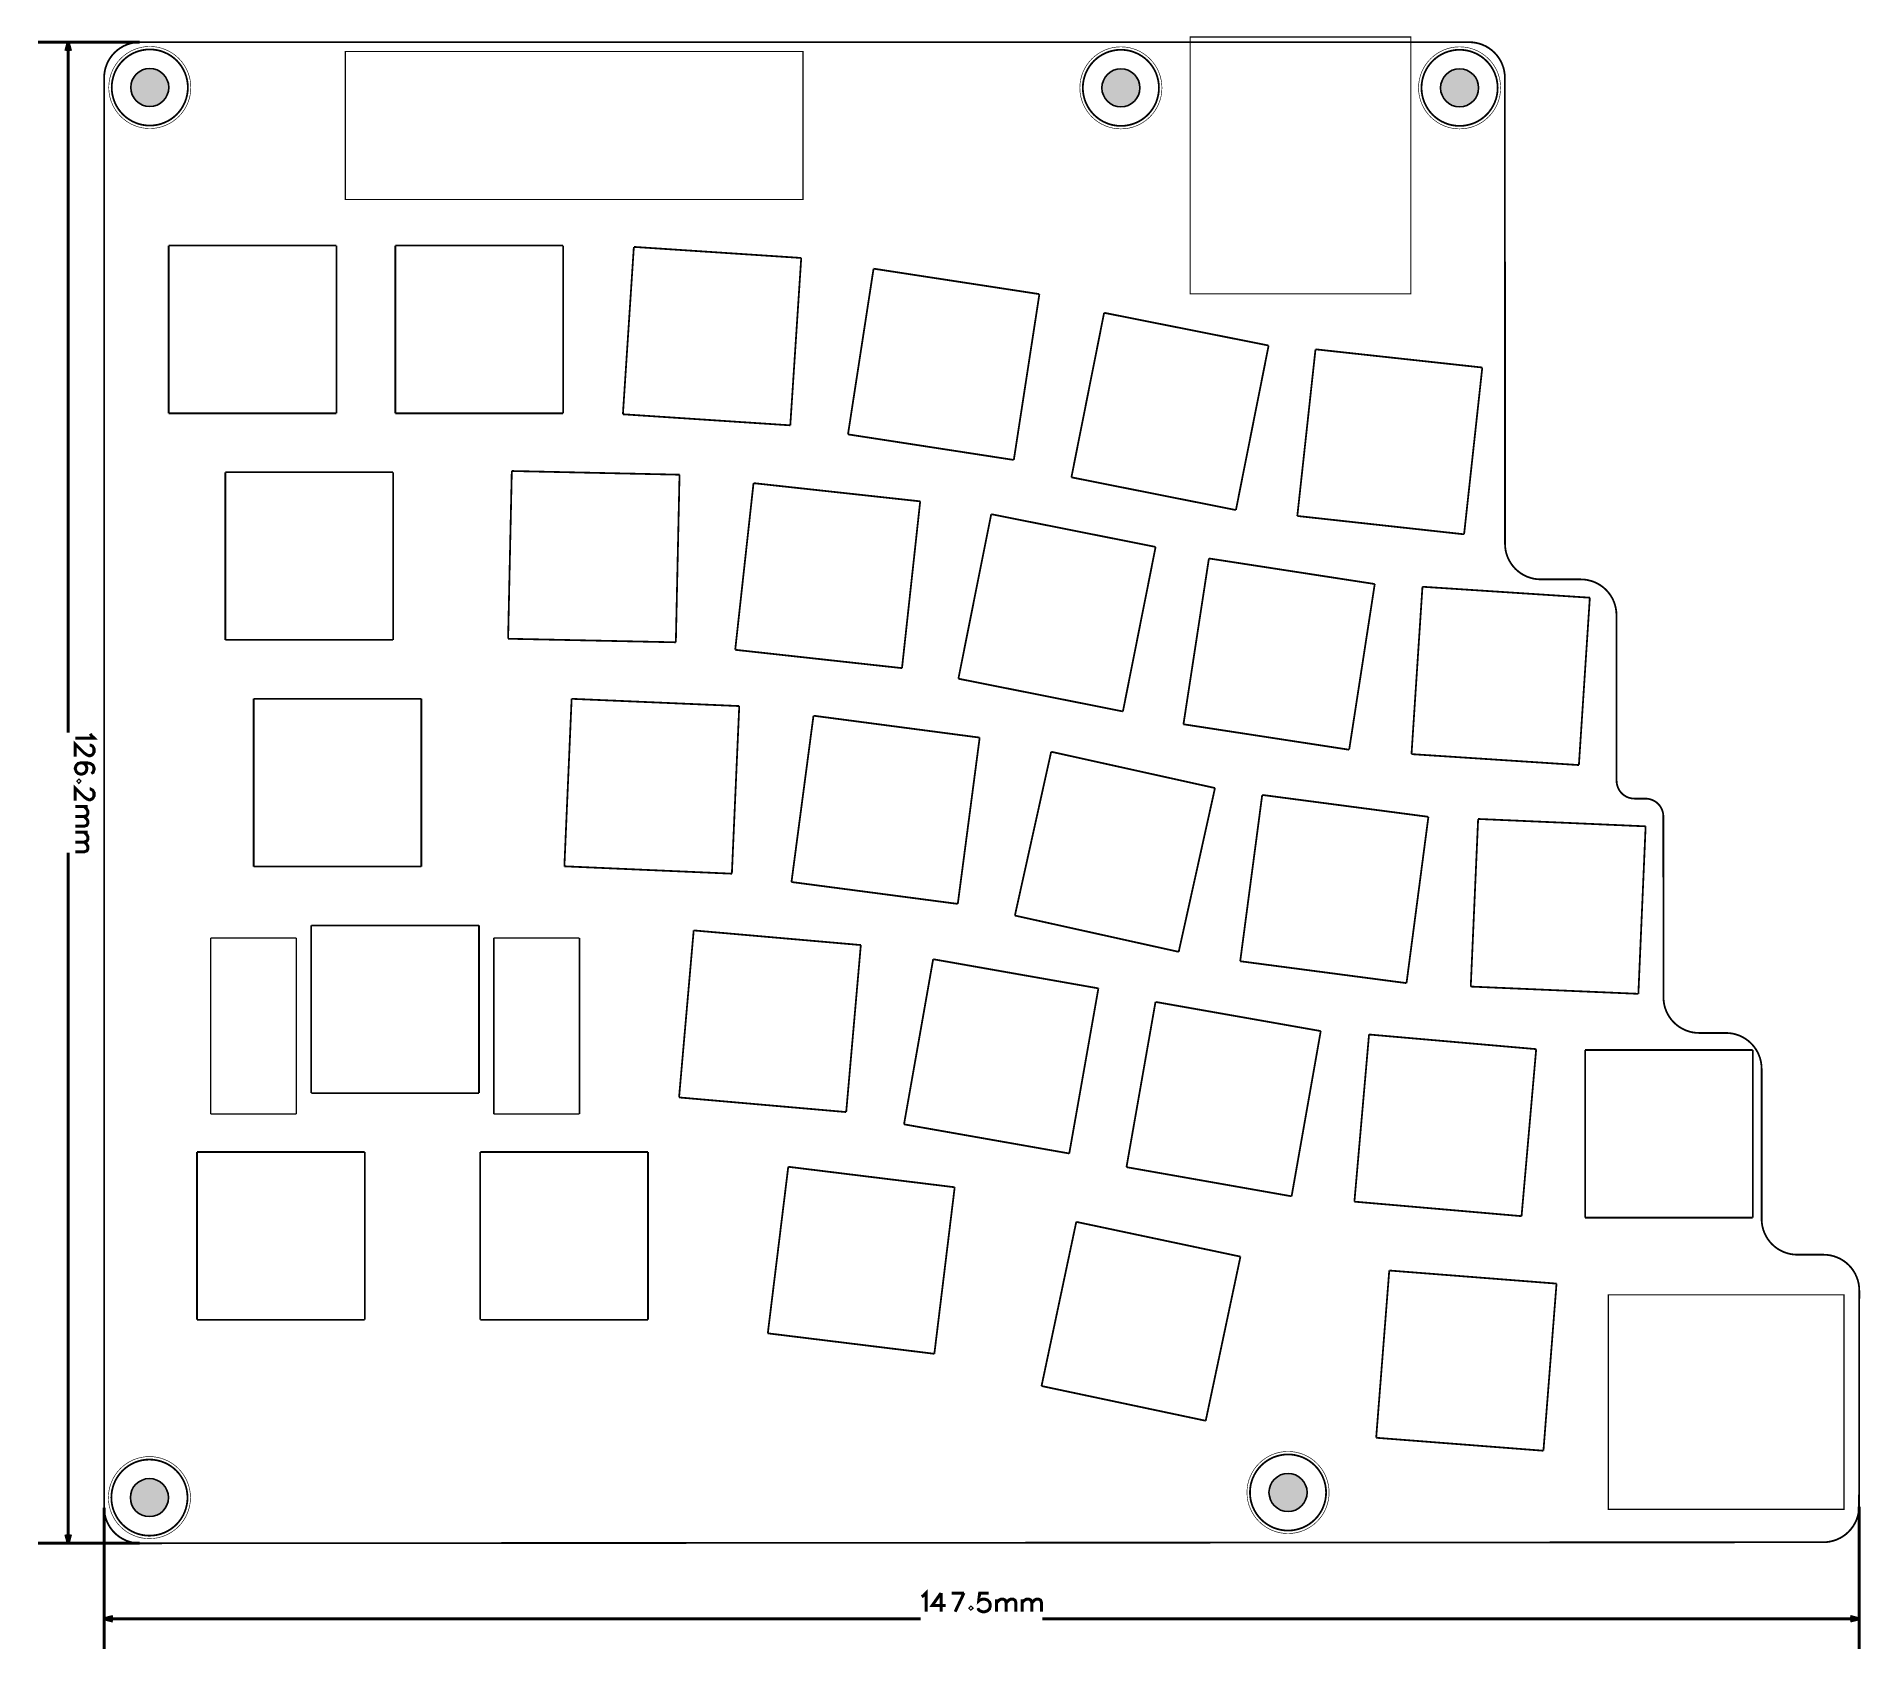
# Model space of a CAD drawing. Header units: millimetres. Extents: x 39 to 192, y -184 to -49.
import ezdxf

# ---------------------------------------------------------------- set-up
doc = ezdxf.new("R2010")
doc.units = ezdxf.units.MM
doc.header["$MEASUREMENT"] = 0
for name, color, linetype, true_color in [('Board-Outline-Layer', 7, 'Continuous', 0xff00ff), ('Document-Layer', 7, 'Continuous', 0xffffff), ('Hole-Layer', 7, 'Continuous', 0x222222)]:
    doc.layers.add(name, color=color, linetype=linetype, true_color=true_color)

msp = doc.modelspace()

# ---------------------------------------------------------------- hatches: boundary and pattern name
at = {"layer": 'Hole-Layer'}
for points in [[(46.66, -53.01, 1), (49.86, -53.01, 1)], [(128.29, -53.04, 1), (131.49, -53.04, 1)], [(156.76, -53.04, 1), (159.96, -53.04, 1)], [(156.76, -53.04, 1), (159.96, -53.04, 1)], [(46.63, -171.55, 1), (49.83, -171.55, 1)], [(142.34, -171.12, 1), (145.54, -171.12, 1)]]:
    msp.add_hatch(color=256, dxfattribs=at).paths.add_polyline_path(points)

# ---------------------------------------------------------------- linework, layer by layer
at = {"layer": 'Board-Outline-Layer', "const_width": 0.1}
for points in [[(135.72, -48.77), (154.26, -48.77), (154.26, -70.36), (135.72, -70.36)], [(64.69, -49.98), (103.17, -49.98), (103.17, -62.42), (64.69, -62.42)], [(170.86, -154.5), (190.67, -154.5), (190.67, -172.53), (170.86, -172.53)]]:
    msp.add_lwpolyline(points, close=True, dxfattribs=at)
at = {"layer": 'Board-Outline-Layer', "const_width": 0.15}
msp.add_lwpolyline([(173.06, -112.79), (173.99, -112.79, -0.414), (175.49, -114.29), (175.5, -129.49, 0.414), (178.5, -132.49), (180.75, -132.49, -0.414), (183.75, -135.49), (183.75, -148.13, 0.414), (186.75, -151.13), (188.96, -151.13, -0.414), (191.96, -154.13), (191.94, -172.3, -0.414), (188.94, -175.3), (47.42, -175.39), (47.42, -175.39, -0.414), (44.42, -172.39), (44.42, -52.2, -0.414), (47.42, -49.2), (159.17, -49.2, -0.414), (162.17, -52.2), (162.18, -91.36, 0.414), (165.18, -94.36), (168.55, -94.36, -0.414), (171.55, -97.36), (171.56, -111.29, 0.414)], format="xyb", close=True, dxfattribs=at)
at = {"layer": 'Board-Outline-Layer'}
for points, const_width in [([(63.95, -66.3), (49.85, -66.3)], 0.15), ([(49.85, -66.3), (49.85, -80.4)], 0.15), ([(63.95, -66.3), (49.85, -66.3)], 0.15), ([(49.85, -66.3), (49.85, -80.4)], 0.15), ([(63.95, -80.4), (63.95, -66.3)], 0.15), ([(63.95, -80.4), (63.95, -66.3)], 0.15), ([(83, -66.3), (68.9, -66.3)], 0.15), ([(68.9, -66.3), (68.9, -80.4)], 0.15), ([(83, -66.3), (68.9, -66.3)], 0.15), ([(68.9, -66.3), (68.9, -80.4)], 0.15), ([(83, -80.4), (83, -66.3)], 0.15), ([(83, -80.4), (83, -66.3)], 0.15), ([(88.95, -66.41), (88.03, -80.48)], 0.15), ([(88.95, -66.41), (88.03, -80.48)], 0.15), ([(103.02, -67.34), (88.95, -66.41)], 0.15), ([(103.02, -67.34), (88.95, -66.41)], 0.15), ([(102.1, -81.41), (103.02, -67.34)], 0.15), ([(102.1, -81.41), (103.02, -67.34)], 0.15), ([(109.1, -68.24), (106.95, -82.17)], 0.15), ([(109.1, -68.24), (106.95, -82.17)], 0.15), ([(123.04, -70.38), (109.1, -68.24)], 0.15), ([(123.04, -70.38), (109.1, -68.24)], 0.15), ([(120.89, -84.32), (123.04, -70.38)], 0.15), ([(120.89, -84.32), (123.04, -70.38)], 0.15), ([(128.48, -71.95), (125.73, -85.78)], 0.15), ([(128.48, -71.95), (125.73, -85.78)], 0.15), ([(142.31, -74.7), (128.48, -71.95)], 0.15), ([(142.31, -74.7), (128.48, -71.95)], 0.15), ([(139.56, -88.53), (142.31, -74.7)], 0.15), ([(139.56, -88.53), (142.31, -74.7)], 0.15), ([(146.25, -75.02), (144.72, -89.03)], 0.15), ([(146.25, -75.02), (144.72, -89.03)], 0.15), ([(160.27, -76.55), (146.25, -75.02)], 0.15), ([(160.27, -76.55), (146.25, -75.02)], 0.15), ([(158.74, -90.57), (160.27, -76.55)], 0.15), ([(158.74, -90.57), (160.27, -76.55)], 0.15), ([(49.85, -80.4), (63.95, -80.4)], 0.15), ([(49.85, -80.4), (63.95, -80.4)], 0.15), ([(68.9, -80.4), (83, -80.4)], 0.15), ([(68.9, -80.4), (83, -80.4)], 0.15), ([(88.03, -80.48), (102.1, -81.41)], 0.15), ([(88.03, -80.48), (102.1, -81.41)], 0.15), ([(106.95, -82.17), (120.89, -84.32)], 0.15), ([(106.95, -82.17), (120.89, -84.32)], 0.15), ([(68.71, -85.35), (54.61, -85.35)], 0.15), ([(54.61, -85.35), (54.61, -99.45)], 0.15), ([(68.71, -85.35), (54.61, -85.35)], 0.15), ([(54.61, -85.35), (54.61, -99.45)], 0.15), ([(68.71, -99.45), (68.71, -85.35)], 0.15), ([(68.71, -99.45), (68.71, -85.35)], 0.15), ([(78.69, -85.25), (78.38, -99.35)], 0.15), ([(78.69, -85.25), (78.38, -99.35)], 0.15), ([(92.79, -85.56), (78.69, -85.25)], 0.15), ([(92.79, -85.56), (78.69, -85.25)], 0.15), ([(92.48, -99.65), (92.79, -85.56)], 0.15), ([(92.48, -99.65), (92.79, -85.56)], 0.15), ([(125.73, -85.78), (139.56, -88.53)], 0.15), ([(125.73, -85.78), (139.56, -88.53)], 0.15), ([(99.01, -86.27), (97.47, -100.28)], 0.15), ([(99.01, -86.27), (97.47, -100.28)], 0.15), ([(113.02, -87.8), (99.01, -86.27)], 0.15), ([(113.02, -87.8), (99.01, -86.27)], 0.15), ([(111.49, -101.82), (113.02, -87.8)], 0.15), ([(111.49, -101.82), (113.02, -87.8)], 0.15), ([(118.99, -88.88), (116.23, -102.71)], 0.15), ([(118.99, -88.88), (116.23, -102.71)], 0.15), ([(132.81, -91.63), (118.99, -88.88)], 0.15), ([(132.81, -91.63), (118.99, -88.88)], 0.15), ([(144.72, -89.03), (158.74, -90.57)], 0.15), ([(144.72, -89.03), (158.74, -90.57)], 0.15), ([(130.06, -105.46), (132.81, -91.63)], 0.15), ([(130.06, -105.46), (132.81, -91.63)], 0.15), ([(137.29, -92.6), (135.15, -106.54)], 0.15), ([(137.29, -92.6), (135.15, -106.54)], 0.15), ([(151.23, -94.75), (137.29, -92.6)], 0.15), ([(151.23, -94.75), (137.29, -92.6)], 0.15), ([(149.08, -108.68), (151.23, -94.75)], 0.15), ([(149.08, -108.68), (151.23, -94.75)], 0.15), ([(155.24, -94.98), (154.32, -109.05)], 0.15), ([(155.24, -94.98), (154.32, -109.05)], 0.15), ([(169.31, -95.9), (155.24, -94.98)], 0.15), ([(169.31, -95.9), (155.24, -94.98)], 0.15), ([(168.39, -109.97), (169.31, -95.9)], 0.15), ([(168.39, -109.97), (169.31, -95.9)], 0.15), ([(54.61, -99.45), (68.71, -99.45)], 0.15), ([(54.61, -99.45), (68.71, -99.45)], 0.15), ([(78.38, -99.35), (92.48, -99.65)], 0.15), ([(78.38, -99.35), (92.48, -99.65)], 0.15), ([(97.47, -100.28), (111.49, -101.82)], 0.15), ([(97.47, -100.28), (111.49, -101.82)], 0.15), ([(116.23, -102.71), (130.06, -105.46)], 0.15), ([(116.23, -102.71), (130.06, -105.46)], 0.15), ([(71.09, -104.4), (56.99, -104.4)], 0.15), ([(56.99, -104.4), (56.99, -118.5)], 0.15), ([(71.09, -104.4), (56.99, -104.4)], 0.15), ([(56.99, -104.4), (56.99, -118.5)], 0.15), ([(71.09, -118.5), (71.09, -104.4)], 0.15), ([(71.09, -118.5), (71.09, -104.4)], 0.15), ([(83.72, -104.4), (83.11, -118.48)], 0.15), ([(83.72, -104.4), (83.11, -118.48)], 0.15), ([(97.81, -105.01), (83.72, -104.4)], 0.15), ([(97.81, -105.01), (83.72, -104.4)], 0.15), ([(97.19, -119.1), (97.81, -105.01)], 0.15), ([(97.19, -119.1), (97.81, -105.01)], 0.15), ([(104.05, -105.82), (102.2, -119.8)], 0.15), ([(104.05, -105.82), (102.2, -119.8)], 0.15), ([(118.02, -107.66), (104.05, -105.82)], 0.15), ([(118.02, -107.66), (104.05, -105.82)], 0.15), ([(135.15, -106.54), (149.08, -108.68)], 0.15), ([(135.15, -106.54), (149.08, -108.68)], 0.15), ([(116.18, -121.64), (118.02, -107.66)], 0.15), ([(116.18, -121.64), (118.02, -107.66)], 0.15), ([(124.03, -108.85), (120.98, -122.62)], 0.15), ([(124.03, -108.85), (120.98, -122.62)], 0.15), ([(137.8, -111.9), (124.03, -108.85)], 0.15), ([(137.8, -111.9), (124.03, -108.85)], 0.15), ([(154.32, -109.05), (168.39, -109.97)], 0.15), ([(154.32, -109.05), (168.39, -109.97)], 0.15), ([(134.75, -125.67), (137.8, -111.9)], 0.15), ([(134.75, -125.67), (137.8, -111.9)], 0.15), ([(141.77, -112.48), (139.92, -126.46)], 0.15), ([(141.77, -112.48), (139.92, -126.46)], 0.15), ([(155.74, -114.32), (141.77, -112.48)], 0.15), ([(155.74, -114.32), (141.77, -112.48)], 0.15), ([(153.9, -128.3), (155.74, -114.32)], 0.15), ([(153.9, -128.3), (155.74, -114.32)], 0.15), ([(159.92, -114.5), (159.3, -128.59)], 0.15), ([(159.92, -114.5), (159.3, -128.59)], 0.15), ([(174, -115.12), (159.92, -114.5)], 0.15), ([(174, -115.12), (159.92, -114.5)], 0.15), ([(173.39, -129.2), (174, -115.12)], 0.15), ([(173.39, -129.2), (174, -115.12)], 0.15), ([(56.99, -118.5), (71.09, -118.5)], 0.15), ([(56.99, -118.5), (71.09, -118.5)], 0.15), ([(83.11, -118.48), (97.19, -119.1)], 0.15), ([(83.11, -118.48), (97.19, -119.1)], 0.15), ([(102.2, -119.8), (116.18, -121.64)], 0.15), ([(102.2, -119.8), (116.18, -121.64)], 0.15), ([(120.98, -122.62), (134.75, -125.67)], 0.15), ([(120.98, -122.62), (134.75, -125.67)], 0.15), ([(61.83, -123.45), (75.93, -123.45)], 0.15), ([(61.83, -137.55), (61.83, -123.45)], 0.15), ([(61.83, -123.45), (75.93, -123.45)], 0.15), ([(61.83, -137.55), (61.83, -123.45)], 0.15), ([(75.93, -123.45), (75.93, -137.55)], 0.15), ([(75.93, -123.45), (75.93, -137.55)], 0.15), ([(93.98, -123.87), (92.75, -137.91)], 0.15), ([(93.98, -123.87), (92.75, -137.91)], 0.15), ([(108.03, -125.1), (93.98, -123.87)], 0.15), ([(108.03, -125.1), (93.98, -123.87)], 0.15), ([(53.38, -124.5), (60.58, -124.5)], 0.12), ([(53.38, -139.3), (53.38, -124.5)], 0.12), ([(53.38, -124.5), (60.58, -124.5)], 0.12), ([(53.38, -139.3), (53.38, -124.5)], 0.12), ([(60.58, -124.5), (60.58, -139.3)], 0.12), ([(60.58, -124.5), (60.58, -139.3)], 0.12), ([(77.18, -124.5), (77.18, -139.3)], 0.12), ([(84.38, -124.5), (77.18, -124.5)], 0.12), ([(77.18, -124.5), (77.18, -139.3)], 0.12), ([(84.38, -124.5), (77.18, -124.5)], 0.12), ([(84.38, -139.3), (84.38, -124.5)], 0.12), ([(84.38, -139.3), (84.38, -124.5)], 0.12), ([(106.8, -139.14), (108.03, -125.1)], 0.15), ([(106.8, -139.14), (108.03, -125.1)], 0.15), ([(114.11, -126.29), (111.66, -140.17)], 0.15), ([(114.11, -126.29), (111.66, -140.17)], 0.15), ([(128, -128.74), (114.11, -126.29)], 0.15), ([(128, -128.74), (114.11, -126.29)], 0.15), ([(139.92, -126.46), (153.9, -128.3)], 0.15), ([(139.92, -126.46), (153.9, -128.3)], 0.15), ([(125.55, -142.62), (128, -128.74)], 0.15), ([(125.55, -142.62), (128, -128.74)], 0.15), ([(159.3, -128.59), (173.39, -129.2)], 0.15), ([(159.3, -128.59), (173.39, -129.2)], 0.15), ([(132.8, -129.88), (130.36, -143.77)], 0.15), ([(132.8, -129.88), (130.36, -143.77)], 0.15), ([(146.69, -132.33), (132.8, -129.88)], 0.15), ([(146.69, -132.33), (132.8, -129.88)], 0.15), ([(144.24, -146.22), (146.69, -132.33)], 0.15), ([(144.24, -146.22), (146.69, -132.33)], 0.15), ([(150.75, -132.62), (149.52, -146.67)], 0.15), ([(150.75, -132.62), (149.52, -146.67)], 0.15), ([(164.8, -133.85), (150.75, -132.62)], 0.15), ([(164.8, -133.85), (150.75, -132.62)], 0.15), ([(163.57, -147.89), (164.8, -133.85)], 0.15), ([(163.57, -147.89), (164.8, -133.85)], 0.15), ([(183.01, -133.92), (168.91, -133.92)], 0.15), ([(168.91, -133.92), (168.91, -148.02)], 0.15), ([(183.01, -133.92), (168.91, -133.92)], 0.15), ([(168.91, -133.92), (168.91, -148.02)], 0.15), ([(183.01, -148.02), (183.01, -133.92)], 0.15), ([(183.01, -148.02), (183.01, -133.92)], 0.15), ([(75.93, -137.55), (61.83, -137.55)], 0.15), ([(75.93, -137.55), (61.83, -137.55)], 0.15), ([(92.75, -137.91), (106.8, -139.14)], 0.15), ([(92.75, -137.91), (106.8, -139.14)], 0.15), ([(60.58, -139.3), (53.38, -139.3)], 0.12), ([(60.58, -139.3), (53.38, -139.3)], 0.12), ([(77.18, -139.3), (84.38, -139.3)], 0.12), ([(77.18, -139.3), (84.38, -139.3)], 0.12), ([(111.66, -140.17), (125.55, -142.62)], 0.15), ([(111.66, -140.17), (125.55, -142.62)], 0.15), ([(66.33, -142.5), (52.23, -142.5)], 0.15), ([(52.23, -142.5), (52.23, -156.6)], 0.15), ([(66.33, -142.5), (52.23, -142.5)], 0.15), ([(52.23, -142.5), (52.23, -156.6)], 0.15), ([(66.33, -156.6), (66.33, -142.5)], 0.15), ([(66.33, -156.6), (66.33, -142.5)], 0.15), ([(90.14, -142.5), (76.04, -142.5)], 0.15), ([(76.04, -142.5), (76.04, -156.6)], 0.15), ([(90.14, -142.5), (76.04, -142.5)], 0.15), ([(76.04, -142.5), (76.04, -156.6)], 0.15), ([(90.14, -156.6), (90.14, -142.5)], 0.15), ([(90.14, -156.6), (90.14, -142.5)], 0.15), ([(101.93, -143.74), (100.21, -157.74)], 0.15), ([(101.93, -143.74), (100.21, -157.74)], 0.15), ([(115.92, -145.46), (101.93, -143.74)], 0.15), ([(115.92, -145.46), (101.93, -143.74)], 0.15), ([(130.36, -143.77), (144.24, -146.22)], 0.15), ([(130.36, -143.77), (144.24, -146.22)], 0.15), ([(114.21, -159.46), (115.92, -145.46)], 0.15), ([(114.21, -159.46), (115.92, -145.46)], 0.15), ([(149.52, -146.67), (163.57, -147.89)], 0.15), ([(149.52, -146.67), (163.57, -147.89)], 0.15), ([(126.14, -148.37), (123.22, -162.17)], 0.15), ([(126.14, -148.37), (123.22, -162.17)], 0.15), ([(139.94, -151.29), (126.14, -148.37)], 0.15), ([(139.94, -151.29), (126.14, -148.37)], 0.15), ([(168.91, -148.02), (183.01, -148.02)], 0.15), ([(168.91, -148.02), (183.01, -148.02)], 0.15), ([(137.02, -165.09), (139.94, -151.29)], 0.15), ([(137.02, -165.09), (139.94, -151.29)], 0.15), ([(152.45, -152.46), (151.35, -166.52)], 0.15), ([(152.45, -152.46), (151.35, -166.52)], 0.15), ([(166.51, -153.56), (152.45, -152.46)], 0.15), ([(166.51, -153.56), (152.45, -152.46)], 0.15), ([(165.41, -167.61), (166.51, -153.56)], 0.15), ([(165.41, -167.61), (166.51, -153.56)], 0.15), ([(52.23, -156.6), (66.33, -156.6)], 0.15), ([(52.23, -156.6), (66.33, -156.6)], 0.15), ([(76.04, -156.6), (90.14, -156.6)], 0.15), ([(76.04, -156.6), (90.14, -156.6)], 0.15), ([(100.21, -157.74), (114.21, -159.46)], 0.15), ([(100.21, -157.74), (114.21, -159.46)], 0.15), ([(123.22, -162.17), (137.02, -165.09)], 0.15), ([(123.22, -162.17), (137.02, -165.09)], 0.15), ([(151.35, -166.52), (165.41, -167.61)], 0.15), ([(151.35, -166.52), (165.41, -167.61)], 0.15)]:
    msp.add_lwpolyline(points, dxfattribs=dict(at, const_width=const_width))
at = {"layer": 'Document-Layer', "const_width": 0.254}
for points in [[(47.42, -49.2), (38.86, -49.2)], [(41.4, -49.2), (41.2, -49.93)], [(41.4, -49.2), (41.6, -49.93)], [(41.4, -107.25), (41.4, -49.2)], [(43.27, -107.33), (43.34, -107.48), (43.57, -107.7), (42, -107.7)], [(43.2, -108.29), (43.27, -108.29), (43.42, -108.36), (43.49, -108.44), (43.57, -108.59), (43.57, -108.88), (43.49, -109.03), (43.42, -109.11), (43.27, -109.18), (43.12, -109.18), (42.97, -109.11), (42.75, -108.96), (42, -108.21), (42, -109.26)], [(43.34, -110.67), (43.49, -110.59), (43.57, -110.37), (43.57, -110.22), (43.49, -109.99), (43.27, -109.84), (42.9, -109.77), (42.52, -109.77), (42.23, -109.84), (42.08, -109.99), (42, -110.22), (42, -110.29), (42.08, -110.52), (42.23, -110.67), (42.45, -110.74), (42.52, -110.74), (42.75, -110.67), (42.9, -110.52), (42.97, -110.29), (42.97, -110.22), (42.9, -109.99), (42.75, -109.84), (42.52, -109.77)], [(43.2, -111.98), (43.27, -111.98), (43.42, -112.06), (43.49, -112.13), (43.57, -112.28), (43.57, -112.58), (43.49, -112.73), (43.42, -112.81), (43.27, -112.88), (43.12, -112.88), (42.97, -112.81), (42.75, -112.66), (42, -111.91), (42, -112.95)], [(43.05, -113.46), (42, -113.46)], [(42.75, -113.46), (42.97, -113.69), (43.05, -113.84), (43.05, -114.06), (42.97, -114.21), (42.75, -114.29), (42, -114.29)], [(42.75, -114.29), (42.97, -114.51), (43.05, -114.66), (43.05, -114.88), (42.97, -115.03), (42.75, -115.11), (42, -115.11)], [(43.05, -115.62), (42, -115.62)], [(42.75, -115.62), (42.97, -115.84), (43.05, -115.99), (43.05, -116.21), (42.97, -116.36), (42.75, -116.44), (42, -116.44)], [(42.75, -116.44), (42.97, -116.66), (43.05, -116.81), (43.05, -117.03), (42.97, -117.18), (42.75, -117.26), (42, -117.26)], [(41.4, -175.39), (41.4, -117.33)], [(44.42, -172.39), (44.42, -184.28)], [(191.94, -172.3), (191.94, -184.28)], [(41.4, -175.39), (41.2, -174.65)], [(41.4, -175.39), (41.6, -174.65)], [(47.42, -175.39), (38.86, -175.39)], [(113.14, -179.87), (113.29, -179.8), (113.51, -179.57), (113.51, -181.14)], [(114.77, -179.57), (114.03, -180.62), (115.15, -180.62)], [(114.77, -179.57), (114.77, -181.14)], [(115.66, -179.57), (116.7, -179.57)], [(116.7, -179.57), (115.96, -181.14)], [(118.77, -179.57), (118.02, -179.57), (117.94, -180.24), (118.02, -180.17), (118.24, -180.09), (118.47, -180.09), (118.69, -180.17), (118.84, -180.32), (118.91, -180.54), (118.91, -180.69), (118.84, -180.91), (118.69, -181.06), (118.47, -181.14), (118.24, -181.14), (118.02, -181.06), (117.94, -180.99), (117.87, -180.84)], [(119.43, -180.09), (119.43, -181.14)], [(119.43, -180.39), (119.65, -180.17), (119.8, -180.09), (120.02, -180.09), (120.17, -180.17), (120.25, -180.39), (120.25, -181.14)], [(120.25, -180.39), (120.47, -180.17), (120.62, -180.09), (120.84, -180.09), (120.99, -180.17), (121.07, -180.39), (121.07, -181.14)], [(121.58, -180.09), (121.58, -181.14)], [(121.58, -180.39), (121.8, -180.17), (121.95, -180.09), (122.17, -180.09), (122.32, -180.17), (122.4, -180.39), (122.4, -181.14)], [(122.4, -180.39), (122.62, -180.17), (122.77, -180.09), (122.99, -180.09), (123.14, -180.17), (123.22, -180.39), (123.22, -181.14)], [(44.42, -181.74), (45.16, -181.54)], [(44.42, -181.74), (45.16, -181.93)], [(113.06, -181.74), (44.42, -181.74)], [(191.94, -181.74), (123.29, -181.74)], [(191.94, -181.74), (191.2, -181.54)], [(191.94, -181.74), (191.2, -181.93)]]:
    msp.add_lwpolyline(points, dxfattribs=at)
at = {"layer": 'Document-Layer'}
for points, const_width in [([(44.81, -53.01, 1), (51.71, -53.01), (51.71, -53.01, 1), (44.81, -53.01)], 0.05), ([(44.81, -53.01, 1), (51.71, -53.01), (51.71, -53.01, 1), (44.81, -53.01)], 0.05), ([(45.06, -53.01, 1), (51.46, -53.01), (51.46, -53.01, 1), (45.06, -53.01)], 0.15), ([(45.06, -53.01, 1), (51.46, -53.01), (51.46, -53.01, 1), (45.06, -53.01)], 0.15), ([(126.69, -53.04, 1), (133.09, -53.04), (133.09, -53.04, 1), (126.69, -53.04)], 0.15), ([(126.69, -53.04, 1), (133.09, -53.04), (133.09, -53.04, 1), (126.69, -53.04)], 0.15), ([(154.91, -53.04, 1), (161.81, -53.04), (161.81, -53.04, 1), (154.91, -53.04)], 0.05), ([(154.91, -53.04, 1), (161.81, -53.04), (161.81, -53.04, 1), (154.91, -53.04)], 0.05), ([(44.78, -171.55, 1), (51.68, -171.55), (51.68, -171.55, 1), (44.78, -171.55)], 0.05), ([(44.78, -171.55, 1), (51.68, -171.55), (51.68, -171.55, 1), (44.78, -171.55)], 0.05), ([(45.03, -171.55, 1), (51.43, -171.55), (51.43, -171.55, 1), (45.03, -171.55)], 0.15), ([(45.03, -171.55, 1), (51.43, -171.55), (51.43, -171.55, 1), (45.03, -171.55)], 0.15), ([(140.49, -171.12, 1), (147.39, -171.12), (147.39, -171.12, 1), (140.49, -171.12)], 0.05), ([(140.49, -171.12, 1), (147.39, -171.12), (147.39, -171.12, 1), (140.49, -171.12)], 0.05)]:
    msp.add_lwpolyline(points, format="xyb", dxfattribs=dict(at, const_width=const_width))
for points, const_width in [([(126.44, -53.04, 1), (133.34, -53.04, 1)], 0.05), ([(126.44, -53.04, 1), (133.34, -53.04, 1)], 0.05), ([(155.16, -53.04, 1), (161.56, -53.04, 1)], 0.15), ([(155.16, -53.04, 1), (161.56, -53.04, 1)], 0.15), ([(140.74, -171.12, 1), (147.14, -171.12, 1)], 0.15), ([(140.74, -171.12, 1), (147.14, -171.12, 1)], 0.15)]:
    msp.add_lwpolyline(points, format="xyb", close=True, dxfattribs=dict(at, const_width=const_width))
at = {"layer": 'Document-Layer', "const_width": 0.254}
for points in [[(42.37, -111.32), (42.3, -111.25), (42.23, -111.32), (42.3, -111.4)], [(117.28, -180.77), (117.21, -180.84), (117.28, -180.91), (117.36, -180.84)]]:
    msp.add_lwpolyline(points, close=True, dxfattribs=at)
at = {"layer": 'Hole-Layer'}
for points in [[(46.66, -53.01, 1), (49.86, -53.01, 1)], [(128.29, -53.04, 1), (131.49, -53.04, 1)], [(46.63, -171.55, 1), (49.83, -171.55, 1)]]:
    msp.add_lwpolyline(points, format="xyb", close=True, dxfattribs=at)
for points in [[(156.76, -53.04, 1), (159.96, -53.04), (159.96, -53.04, 1), (156.76, -53.04)], [(156.76, -53.04, 1), (159.96, -53.04), (159.96, -53.04, 1), (156.76, -53.04)], [(142.34, -171.12, 1), (145.54, -171.12), (145.54, -171.12, 1), (142.34, -171.12)]]:
    msp.add_lwpolyline(points, format="xyb", dxfattribs=at)

doc.saveas('drawing.dxf')
